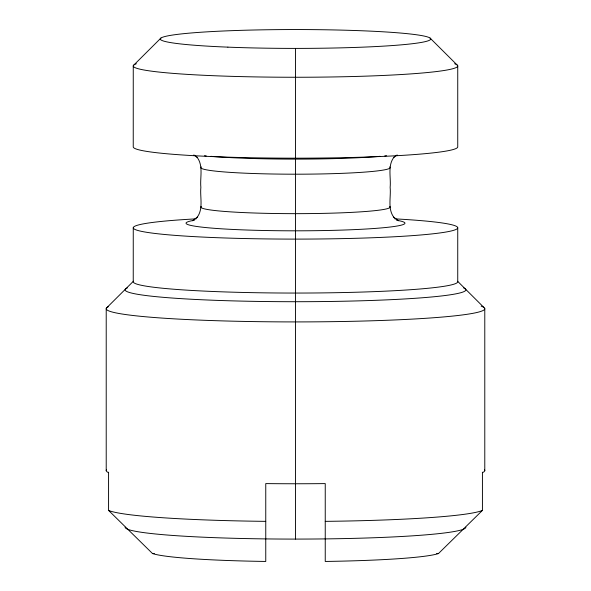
<?xml version="1.0" encoding="UTF-8"?>
<svg xmlns="http://www.w3.org/2000/svg" width="591" height="591" viewBox="0 0 591 591"><rect width="100%" height="100%" fill="white"/><g stroke="black" fill="none" stroke-linecap="round" stroke-linejoin="round"><path stroke-width="0.89" d="M106.217 470.562L106.217 308.716M457.737 227.794L457.737 281.744A162.259 11.31 0 0 1 295.5 293.055A162.259 11.31 0 0 1 133.241 281.744L133.263 227.794M484.783 470.562L484.783 308.716M196.596 217.998C203.784 209.413 199.847 197.46 200.859 187.332C199.847 177.204 203.784 165.258 196.596 156.667M394.404 156.667C387.216 165.258 391.153 177.204 390.141 187.332C391.153 197.46 387.216 209.413 394.404 217.998M134.039 64.84L160.951 38.053M106.446 308.066L133.455 281.19M482.426 472.172L482.426 510.402L438.456 553.56A146.021 10.18 0 0 1 325.242 561.45L325.242 483.593A189.283 13.194 0 0 1 265.758 483.593L265.758 561.45A146.021 10.18 0 0 1 152.53 553.56L108.574 510.402L108.574 472.172M192.43 220.768L197.364 217.141M393.636 157.524L397.159 154.931M152.544 553.56L154.377 553.56M436.623 553.56L438.456 553.56M393.636 217.141L398.57 220.768M193.841 154.931L197.364 157.524M430.049 38.053L456.961 64.84M457.604 281.272L483.866 307.423M457.737 65.948L457.737 146.871A162.259 11.31 0 0 1 295.5 158.181A162.259 11.31 0 0 1 133.241 146.871L133.263 65.948M295.5 48.403L295.5 483.756M295.5 483.881L295.5 539.081A170.371 11.879 0 0 0 465.871 527.209M295.5 539.088A170.371 11.879 0 0 1 125.129 527.209M463.595 287.898A170.371 11.879 0 0 1 295.5 301.713A170.371 11.879 0 0 1 127.405 287.898M386.514 155.721A109.461 7.631 0 0 1 384.778 155.891M380.116 156.32A109.461 7.631 0 0 1 210.884 156.32M206.229 155.891A109.461 7.631 0 0 1 204.486 155.721M389.698 166.958A94.649 6.597 0 0 1 295.5 174.197A94.649 6.597 0 0 1 201.309 166.958M389.698 206.414A94.649 6.597 0 0 1 295.5 213.661A94.649 6.597 0 0 1 201.309 206.414M396.627 220.266A109.461 7.631 0 0 1 295.5 230.815A109.461 7.631 0 0 1 194.373 220.266M454.642 63.739A162.259 11.31 0 0 1 295.5 77.258A162.259 11.31 0 0 1 136.358 63.739M394.877 218.855A162.259 11.31 0 0 1 414.963 235.447A162.259 11.31 0 0 1 176.044 235.447A162.259 11.31 0 0 1 196.123 218.855M481.163 306.145A189.305 13.194 0 0 1 300.147 321.91A189.305 13.194 0 0 1 108.249 306.781M484.45 469.779A189.283 13.194 0 0 1 482.426 472.637M108.574 472.637A189.283 13.194 0 0 1 106.55 469.779M482.433 510.402A189.297 13.194 0 0 1 325.242 521.358M265.736 521.358A189.297 13.194 0 0 1 108.552 510.402M227.89 47.14A135.213 9.426 0 0 0 430.713 38.976A135.213 9.426 0 0 0 227.89 30.813A135.213 9.426 0 0 0 227.89 47.14"/></g></svg>
